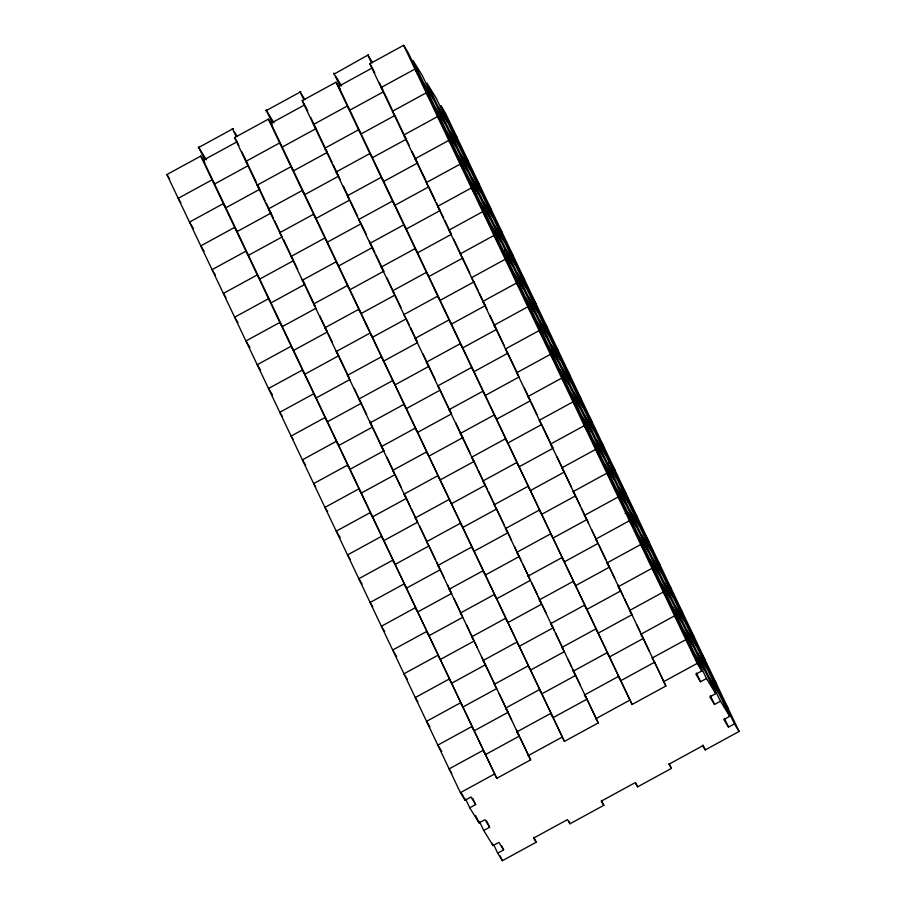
<?xml version="1.0" encoding="UTF-8"?>
<svg xmlns="http://www.w3.org/2000/svg" width="906" height="906" viewBox="0 0 906 906"><rect width="100%" height="100%" fill="white"/><g stroke="black" fill="none" stroke-linecap="round" stroke-linejoin="round"><path stroke-width="1.36" d="M233.182 129.037L232.332 128.561L232.344 129.49M334.439 73.896L333.952 73.092L333.804 74.099M199.014 147.848C199.671 145.481 197.304 148.98 198.765 147.44L233.17 128.652M300.475 92.457C301.188 90.079 298.72 93.578 300.226 92.038L303.782 99.547M272.344 123.023L266.398 110.509L300.815 91.721M368.448 54.79L334.291 73.986M533.838 837.303L536.171 842.24L502.354 860.7L497.7 853.135L503.611 849.907L498.957 842.353L493.034 845.581L483.713 830.462L489.636 827.235L484.97 819.67L479.048 822.897L469.727 807.778L475.65 804.551L470.984 796.986L465.072 800.225L460.407 792.659L166.908 174.552L200.736 156.092L204.733 162.582M200.736 156.092L496.782 778.333L530.599 759.874L234.552 137.621L268.369 119.162L272.366 125.651M268.369 119.162L564.415 741.402L598.243 722.943L302.185 100.691L336.001 82.231L340.01 88.72M336.001 82.231L632.06 704.472L665.876 686.012L369.829 63.76L403.646 45.3L408.3 52.865L701.799 670.961L695.887 674.2L700.542 681.754L706.465 678.526L412.966 60.419L422.287 75.538L715.785 693.645L709.862 696.873L714.528 704.438L720.44 701.199L426.953 83.103L436.273 98.222L729.772 716.329L723.849 719.557L728.515 727.11L734.426 723.883L440.928 105.776L445.593 113.341L739.092 731.448L705.264 749.908L702.716 745.763L668.9 764.234L671.448 768.379L637.631 786.838L635.083 782.693L601.256 801.164L603.815 805.309L569.999 823.769L567.439 819.624L533.623 838.095L536.171 842.24M234.552 137.621L237.1 141.766L203.284 160.237L496.782 778.333M326.126 149.875L327.315 152.378L293.499 170.849L290.951 166.704L257.123 185.175L259.682 189.309L225.854 207.78L223.306 203.635L189.49 222.106L193.488 228.584M327.315 152.378L324.767 148.244L358.583 129.773L361.132 133.918L394.959 115.447L406.239 139.23L372.423 157.689L369.875 153.556L336.058 172.015L338.606 176.16L304.79 194.62L302.23 190.487L268.414 208.946L270.962 213.091L237.146 231.551L234.597 227.406L200.781 245.877L204.11 251.279M349.897 199.932L316.069 218.391L313.521 214.258L279.705 232.717L282.253 236.862L248.437 255.322L245.888 251.189L212.061 269.648L215.39 275.05M453.453 147.95L448.798 140.396L414.982 158.856L417.53 163.001L383.714 181.46L381.166 177.327L347.338 195.787L349.252 198.89M464.744 171.721L460.089 164.167L426.262 182.627L428.821 186.772L395.005 205.232L392.445 201.098L358.629 219.558L361.177 223.703L327.36 242.162L324.812 238.029L290.996 256.489L292.91 259.603M476.035 195.503L471.369 187.938L437.553 206.409L440.112 210.543L406.284 229.014L403.736 224.869L369.92 243.34L372.468 247.474L338.651 265.945L336.103 261.8L302.276 280.271L304.835 284.405L271.019 302.876L268.459 298.731L234.643 317.202L237.972 322.593M316.126 308.176L282.298 326.647L279.75 322.502L245.934 340.973L249.92 347.451M376.035 254.982L383.759 271.245L349.942 289.716L347.383 285.571L313.567 304.042L314.846 306.115M444.857 220.554L451.392 234.314L417.575 252.785L415.027 248.64L381.211 267.111L383.759 271.245M319.682 315.684L327.406 331.947L293.589 350.418L291.041 346.273L257.213 364.744L260.543 370.146M498.617 243.046L493.951 235.481L460.135 253.952L462.683 258.097L428.866 276.557L426.318 272.412L392.491 290.883L394.404 293.986M503.6 250.803L505.967 249.512L515.288 264.631M509.897 266.817L505.242 259.263L471.426 277.723L473.974 281.868L440.157 300.328L437.598 296.194L403.782 314.654L406.33 318.799L372.513 337.259L369.965 333.125L336.149 351.585L338.697 355.73L304.88 374.189L302.321 370.056L268.504 388.515L272.502 394.993M349.988 379.501L316.171 397.96L313.612 393.827L279.795 412.287L282.457 416.613M417.621 342.57L383.804 361.03L381.256 356.896L347.428 375.356L349.342 378.459M422.966 353.827L428.912 366.341L395.095 384.812L392.536 380.667L358.719 399.127L361.279 403.272L327.451 421.743L324.903 417.598L291.086 436.058L293.08 439.308M369.591 420.792L372.559 427.043L338.742 445.514L336.194 441.369L302.377 459.84L305.707 465.231M543.77 338.142L539.104 330.577L505.288 349.048L507.836 353.181L474.019 371.653L471.471 367.508L437.643 385.979L439.557 389.082M373.159 428.3L383.85 450.814L350.033 469.285L347.485 465.14L313.657 483.611L315.662 486.85M372.559 427.043L370.01 422.909L403.827 404.438L406.386 408.583L440.203 390.112L451.494 413.883L417.666 432.355L415.118 428.21L381.301 446.681L383.85 450.814M519.127 376.953L485.31 395.424L482.751 391.279L448.934 409.75L451.494 413.883M524.472 388.221L530.418 400.735L496.601 419.195L494.042 415.061L460.225 433.521L462.773 437.666L428.957 456.126L426.409 451.992L392.592 470.452L394.506 473.555M472.875 458.934L474.065 461.437L440.248 479.897L437.7 475.763L403.872 494.223L406.432 498.368L372.604 516.828L370.056 512.694L336.239 531.154L340.237 537.632M417.711 522.139L383.895 540.599L381.347 536.465L347.53 554.925L350.192 559.251M474.065 461.437L471.516 457.292L505.333 438.832L507.881 442.966L541.709 424.506L552.988 448.277L519.172 466.749L516.624 462.604L482.796 481.063L485.356 485.208L451.539 503.668L448.98 499.534L415.163 517.994L417.077 521.109M607.892 463.668L610.259 462.377L614.914 469.942M574.381 493.317L575.57 495.82L541.754 514.291L539.195 510.146L505.378 528.617L507.926 532.751L474.11 551.222L471.562 547.077L437.745 565.548L439.659 568.651M447.417 584.698L451.584 593.464L417.768 611.924L415.208 607.779L381.392 626.25L384.722 631.652M625.072 513.408L627.45 512.116L636.771 527.235M462.864 617.235L429.048 635.695L426.5 631.561L392.683 650.021L396.669 656.499M598.141 543.374L564.325 561.833L561.777 557.7L527.96 576.159L530.508 580.304L496.692 598.764L494.132 594.63L460.316 613.09L462.23 616.193M466.431 624.744L474.155 641.006L440.339 659.466L437.791 655.332L403.963 673.792L407.292 679.194M496.737 688.549L462.921 707.02L460.361 702.875L426.545 721.346L429.874 726.737M564.37 651.618L530.554 670.089L528.005 665.944L494.178 684.415L496.092 687.518M624.291 598.424L632.014 614.687L598.187 633.158L595.638 629.013L561.822 647.484L563.736 650.587M572.694 669.138L575.661 675.389L541.845 693.86L539.285 689.715L505.469 708.186L508.028 712.32L474.2 730.791L471.652 726.646L437.836 745.117L441.822 751.595M516.341 729.84L519.308 736.102L485.491 754.562L482.943 750.428L449.127 768.888L451.788 773.214M690.519 647.19L685.853 639.636L652.037 658.096L654.585 662.241L620.769 680.7L618.22 676.567L584.393 695.027L586.952 699.172L553.136 717.631L550.576 713.498L516.76 731.957L519.308 736.102M460.407 792.659L494.223 774.2M528.051 755.729L561.867 737.269M595.684 718.798L629.5 700.338M663.328 681.867L697.144 663.407L403.646 45.3M419.591 76.636L414.937 69.071L381.109 87.542L383.668 91.676L349.852 110.147L347.292 106.002L313.476 124.473L316.024 128.607L282.208 147.078L279.66 142.933L245.843 161.404L247.757 164.507M424.257 84.19L433.578 99.309M438.232 106.874L447.553 121.993M452.219 129.547L456.873 137.112M430.882 100.407L426.216 92.842L392.4 111.313L394.314 114.416M435.537 107.961L444.869 123.08M449.523 130.645L458.844 145.764M463.51 153.329L468.164 160.883M442.173 124.179L437.507 116.625L403.691 135.085L406.239 139.23M446.828 131.744L456.148 146.863M460.814 154.416L470.135 169.535M474.789 177.1L479.455 184.654M458.119 155.515L467.439 170.634M472.105 178.188L481.426 193.306M486.08 200.872L490.746 208.425M469.41 179.286L478.73 194.405M483.385 201.97L492.705 217.089M497.371 224.643L502.037 232.208M480.701 203.057L490.021 218.176M494.676 225.741L503.996 240.86M508.662 248.414L513.317 255.979M487.326 219.275L482.66 211.71L448.844 230.181L451.392 234.314M491.981 226.828L501.301 241.947M519.953 272.196L524.608 279.75M503.272 250.611L512.592 265.73M517.258 273.284L526.579 288.402M531.233 295.968L535.899 303.521M514.563 274.382L523.883 289.501M528.538 297.055L537.87 312.174M542.524 319.739L547.19 327.293M521.188 290.588L516.533 283.034L482.705 301.494L485.265 305.639L451.437 324.099L448.889 319.965L415.073 338.425L416.987 341.528M525.854 298.153L535.174 313.272M539.829 320.826L549.149 335.956M553.815 343.51L558.47 351.075M532.479 314.371L527.813 306.806L493.997 325.277L495.91 328.38M537.133 321.924L546.454 337.043M551.12 344.608L560.44 359.727M565.106 367.281L569.761 374.846M548.424 345.696L557.745 360.815M562.411 368.38L571.731 383.498M576.386 391.052L581.052 398.617M372.525 62.684L367.859 55.107L371.426 62.616M555.05 361.913L550.395 354.348L516.579 372.819L518.492 375.922M559.715 369.467L569.036 384.597M573.702 392.151L583.022 407.27M587.677 414.835L592.343 422.389M369.829 63.76L371.743 66.874M566.341 385.684L561.686 378.13L527.858 396.59L530.418 400.735M571.007 393.249L580.327 408.368M584.982 415.922L594.302 431.041M598.968 438.606L603.623 446.16M577.632 409.455L572.966 401.902L539.149 420.361L541.063 423.464M582.286 417.02L591.618 432.139M596.273 439.693L605.593 454.812M588.923 433.227L584.257 425.673L550.44 444.133L552.988 448.277M593.577 440.792L602.898 455.911M607.564 463.476L616.884 478.595M621.539 486.148L626.205 493.713M600.202 457.009L595.548 449.444L561.731 467.915L564.279 472.049L530.463 490.52L527.904 486.375L494.087 504.846L496.001 507.949M604.868 464.563L614.189 479.682M618.855 487.247L628.175 502.366M632.83 509.919L637.496 517.485M611.493 480.78L606.839 473.215L573.011 491.686L575.57 495.82M616.159 488.334L625.48 503.453M630.134 511.018L639.455 526.137M644.121 533.702L648.787 541.256M622.784 504.551L618.118 496.998L584.302 515.457L586.862 519.602L553.034 538.062L550.486 533.917L516.669 552.388L519.217 556.533L485.401 574.993L482.853 570.848L449.025 589.319L451.584 593.464M641.425 534.789L650.746 549.908M655.412 557.473L660.066 565.027M634.075 528.323L629.41 520.769L595.593 539.229L597.507 542.332M638.73 535.888L648.05 551.007M652.716 558.56L662.037 573.679M666.703 581.244L671.357 588.798M645.366 552.094L640.701 544.54L606.884 563L609.432 567.145L575.616 585.604L573.068 581.471L539.24 599.931L541.154 603.045M650.021 559.659L659.342 574.778M664.007 582.343L673.328 597.462M677.982 605.015L682.648 612.581M656.646 575.876L651.992 568.311L618.175 586.782L620.723 590.916L586.907 609.387L584.347 605.242L550.531 623.713L553.079 627.847L519.263 646.318L516.714 642.173L482.898 660.644L485.446 664.778L451.63 683.249L449.07 679.104L415.254 697.575L417.915 701.89M661.312 583.43L670.633 598.549M675.287 606.114L684.608 621.233M689.273 628.787L693.939 636.352M667.937 599.647L663.271 592.082L629.455 610.553L632.014 614.687M672.603 607.201L681.924 622.32M686.578 629.885L695.899 645.004M700.565 652.558L705.219 660.123M679.228 623.419L674.562 615.853L640.746 634.325L642.66 637.428M683.883 630.972L693.203 646.103M697.869 653.656L707.19 668.775M711.856 676.34L716.51 683.894M695.174 654.755L704.494 669.874M709.16 677.428L718.481 692.546M723.135 700.112L727.801 707.665M335.764 76.376L341.653 85.911M697.144 663.407L701.799 670.961M706.465 678.526L715.785 693.645M720.44 701.199L729.772 716.329M734.426 723.883L739.092 731.448M301.211 93.646L304.892 99.615M302.185 100.691L304.744 104.836L270.917 123.307L564.415 741.402M428.912 366.341L426.364 362.207L460.18 343.736L462.728 347.881L496.545 329.41L504.268 345.673M266.398 110.509L274.008 122.842M575.661 675.389L573.113 671.255L606.929 652.784L609.478 656.929L643.294 638.458L649.24 650.972M234.303 131.766L237.247 136.546M327.406 331.947L324.858 327.813L358.674 309.342L361.234 313.487L395.05 295.028L400.984 307.53M199.75 149.048L206.375 159.773M474.155 641.006L471.607 636.861L505.423 618.402L507.972 622.535L541.799 604.076L545.956 612.83M166.908 174.552L169.581 178.878M180.86 202.65L178.199 198.335L212.015 179.864L214.575 184.009L248.391 165.538L256.115 181.8M226.013 297.746L223.352 293.419L257.168 274.96L259.728 279.093L293.544 260.634L297.7 269.388M327.61 511.697L324.948 507.383L358.765 488.923L361.324 493.057L395.141 474.597L401.086 487.1M362.14 584.098L358.81 578.707L392.638 560.236L395.186 564.381L429.002 545.91L426.454 541.777L460.271 523.306L462.819 527.451L496.647 508.979L504.37 525.242M372.762 606.793L370.101 602.479L403.917 584.008L406.477 588.153L440.293 569.681L444.45 578.447M724.347 718.356L728.515 727.11M710.372 695.672L714.528 704.438M696.386 672.999L700.542 681.754M702.931 744.981L705.264 749.908M374.756 72.91L372.377 67.905L338.561 86.376L632.06 704.472M379.512 82.922L383.068 90.43M384.257 92.933L391.981 109.196M406.839 140.475L409.218 145.481M412.185 151.732L416.941 161.744M417.53 163.001L426.443 181.766M429.41 188.018L435.356 200.532M436.545 203.035L443.668 218.052M453.77 239.32L460.905 254.337M462.683 258.097L469.818 273.102M473.974 281.868L478.13 290.622M479.319 293.125L487.043 309.388M490.01 315.65L495.956 328.165M507.836 353.181L518.538 375.707M531.007 401.981L536.952 414.495M557.156 457.032L571.414 487.066M576.159 497.077L580.327 505.831M581.505 508.334L588.64 523.351M591.607 529.602L597.552 542.116M598.741 544.619L605.865 559.636M607.054 562.139L614.778 578.402M617.756 584.664L623.102 595.922M636.759 624.698L640.327 632.207M641.516 634.71L642.705 637.212M654.585 662.241L665.876 686.012M669.115 763.452L671.448 768.379M334.631 74.824L339.976 86.093M635.876 783.146L637.631 786.838M305.333 106.093L307.712 111.087M310.679 117.35L324.937 147.372M327.915 153.635L332.072 162.389M333.261 164.892L340.384 179.909M343.363 186.16L349.297 198.674M350.486 201.177L357.621 216.194M361.177 223.703L366.534 234.96M369.501 241.223L371.879 246.228M372.468 247.474L374.846 252.48M386.726 277.508L392.072 288.765M393.261 291.268L394.45 293.77M406.33 318.799L409.308 325.05M410.497 327.553L417.032 341.313M429.501 367.598L435.446 380.101M438.413 386.364L439.603 388.867M455.65 422.649L469.908 452.672M474.665 462.683L477.032 467.689M478.221 470.191L487.134 488.957M488.323 491.46L494.268 503.974M505.559 527.745L511.494 540.259M514.461 546.522L521.596 561.527M522.785 564.03L528.73 576.544M531.697 582.807L537.043 594.064M538.232 596.567L541.199 602.818M550.712 622.841L554.268 630.35M555.457 632.852L563.181 649.115M567.937 659.126L571.505 666.635M576.25 676.646L580.418 685.4M585.163 695.412L586.352 697.914M586.952 699.172L598.243 722.943M601.471 800.372L603.815 805.309M568.821 821.312L569.999 823.769M233.182 130.226L236.149 136.478M237.1 141.766L238.89 145.515M241.857 151.778L247.791 164.292M257.304 184.303L265.028 200.577M266.217 203.08L273.34 218.097M274.529 220.588L280.475 233.102M283.442 239.365L290.577 254.382M291.766 256.874L292.955 259.376M302.457 279.399L314.937 305.673M328.006 333.204L332.162 341.958M336.919 351.97L338.108 354.473M338.697 355.73L349.388 378.244M354.144 388.255L366.624 414.529M386.817 457.077L394.54 473.34M404.053 493.362L409.988 505.876M411.177 508.379L417.122 520.882M419.501 525.888L427.224 542.162M429.603 547.167L435.537 559.67M436.726 562.173L439.693 568.436M453.963 598.458L461.686 614.732M474.755 642.252L477.134 647.258M481.879 657.269L494.359 683.543M499.115 693.554L511.584 719.828M519.908 737.348L530.599 759.874M198.765 147.44L204.699 159.954M501.833 846.159L503.611 849.907M486.658 820.972L489.636 827.235M499.976 855.694L502.354 860.7M472.683 798.299L475.65 804.551M493.532 844.381L497.7 853.135M491.845 843.078L493.034 845.581M479.557 821.708L483.713 830.462M475.491 815.389L479.048 822.897M465.571 799.024L469.727 807.778M462.105 793.962L465.072 800.225M265.798 110.441C266.477 112.355 267.746 108.777 265.798 110.441"/></g></svg>
